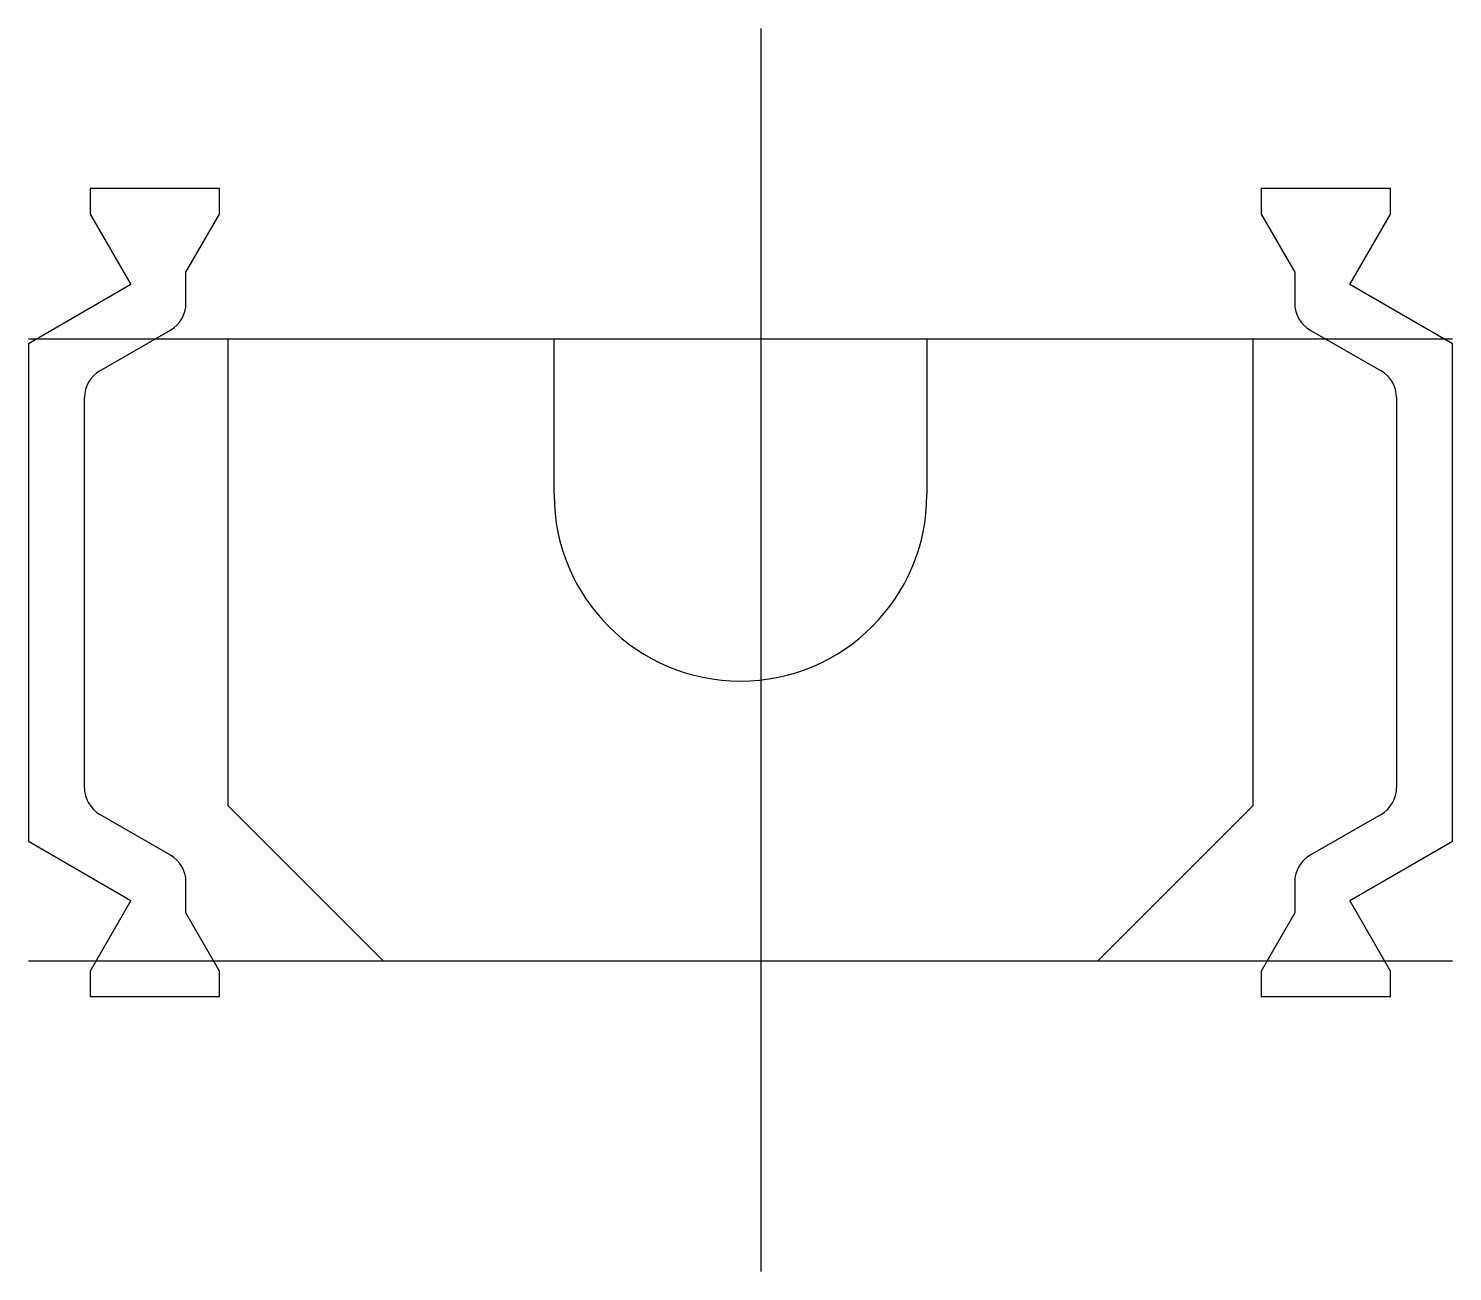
# Model space of a CAD drawing. Extents: x -23.6 to 22.3, y -10 to 30.
import ezdxf

# ---------------------------------------------------------------- set-up
doc = ezdxf.new("R2010")
doc.units = 0
doc.layers.get('0').update_dxf_attribs({"linetype": 'CONTINUOUS'})

msp = doc.modelspace()

# ---------------------------------------------------------------- linework, layer by layer
at = {"linetype": 'CONTINUOUS'}
for p, q in [((0, -10), (0, 30)), ((-17.43, 24.85), (-21.59, 24.85)), ((-21.59, 24.85), (-21.59, 24.03)), ((-17.43, 24.03), (-17.43, 24.85)), ((20.26, 24.85), (16.1, 24.85)), ((16.1, 24.85), (16.1, 24.03)), ((20.26, 24.03), (20.26, 24.85)), ((-21.59, 24.03), (-20.28, 21.76)), ((-18.51, 22.16), (-17.43, 24.03)), ((16.1, 24.03), (17.18, 22.16)), ((18.95, 21.76), (20.26, 24.03)), ((-18.51, 21.16), (-18.51, 22.16)), ((17.18, 22.16), (17.18, 21.16)), ((-20.28, 21.76), (-23.58, 19.85)), ((22.26, 19.85), (18.95, 21.76)), ((-21.28, 18.98), (-19.01, 20.29)), ((17.68, 20.29), (19.96, 18.98)), ((22.26, 20), (-23.58, 20)), ((-23.58, 19.85), (-23.58, 3.85)), ((-6.66, 20), (-17.16, 20)), ((-17.16, 20), (-17.16, 5)), ((-6.66, 15), (-6.66, 20)), ((15.84, 20), (5.34, 20)), ((5.34, 20), (5.34, 15)), ((15.84, 5), (15.84, 20)), ((22.26, 3.85), (22.26, 19.85)), ((-21.78, 5.58), (-21.78, 18.12)), ((20.46, 18.12), (20.46, 5.58)), ((-19.01, 3.4), (-21.28, 4.71)), ((-17.16, 5), (-12.16, 0)), ((10.84, 0), (15.84, 5)), ((19.96, 4.71), (17.68, 3.4)), ((-23.58, 3.85), (-20.28, 1.94)), ((18.95, 1.94), (22.26, 3.85)), ((-18.51, 1.54), (-18.51, 2.53)), ((17.18, 2.53), (17.18, 1.54)), ((-20.28, 1.94), (-21.59, -0.34)), ((20.26, -0.34), (18.95, 1.94)), ((-17.43, -0.34), (-18.51, 1.54)), ((17.18, 1.54), (16.1, -0.34)), ((-23.58, 0), (22.26, 0)), ((-12.16, 0), (10.84, 0)), ((-21.59, -0.34), (-21.59, -1.15)), ((-17.43, -1.15), (-17.43, -0.34)), ((16.1, -0.34), (16.1, -1.15)), ((20.26, -1.15), (20.26, -0.34)), ((-21.59, -1.15), (-17.43, -1.15)), ((16.1, -1.15), (20.26, -1.15))]:
    msp.add_line(p, q, dxfattribs=at)
for centre, radius, start, end in [((-19.51, 21.156), 1, 299.9995, 0.2275), ((18.18, 21.156), 1, 179.7725, 240.0005), ((-20.78, 18.114), 1, 119.9988, 179.6542), ((19.46, 18.114), 1, 0.3458, 60.0012), ((-0.66, 15), 6, 180, 0), ((-20.78, 5.576), 1, 179.7725, 240.0005), ((19.46, 5.576), 1, 299.9995, 0.2275), ((-19.51, 2.534), 1, 359.7725, 60.0005), ((18.18, 2.534), 1, 119.9995, 180.2275)]:
    msp.add_arc(centre, radius, start, end, dxfattribs=at)

doc.saveas('drawing.dxf')
